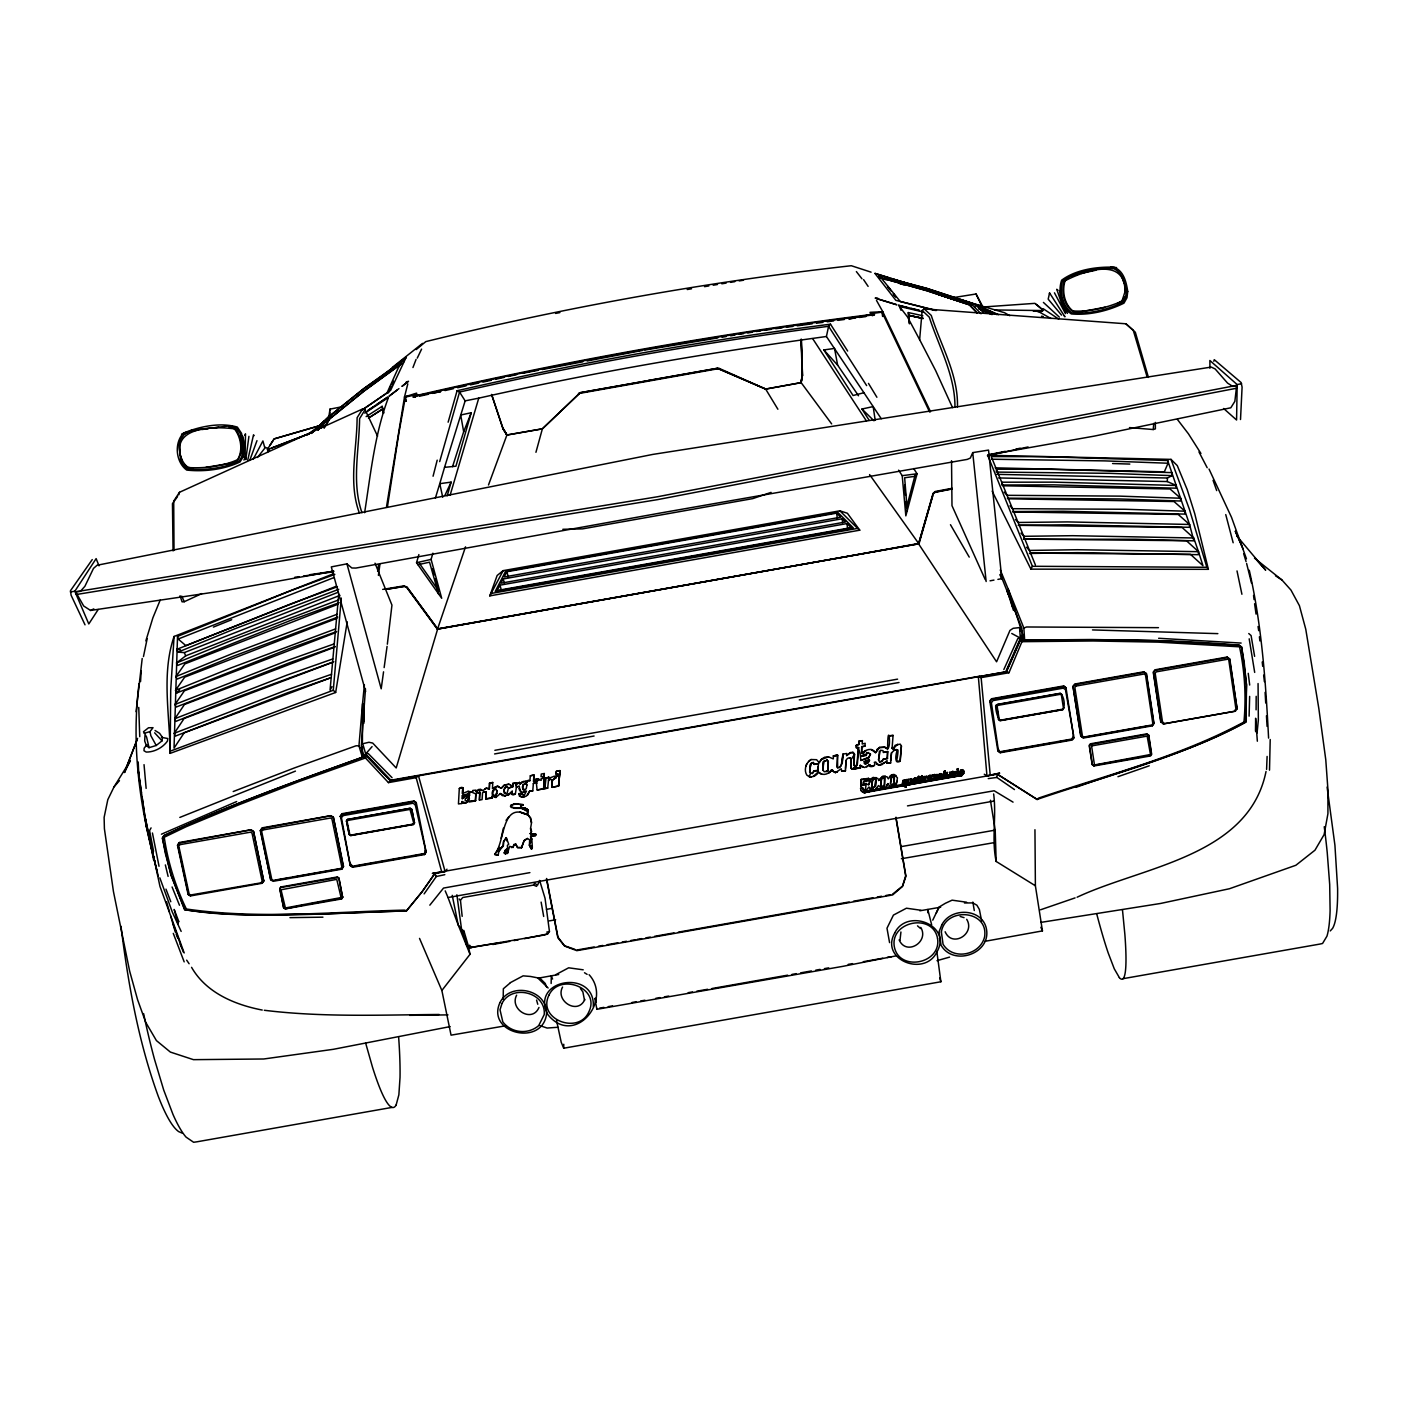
<?xml version="1.0" encoding="UTF-8"?>
<svg xmlns="http://www.w3.org/2000/svg" width="1408" height="1408" viewBox="0 0 1408 1408"><rect width="100%" height="100%" fill="white"/><g stroke="black" fill="none" stroke-linecap="round" stroke-linejoin="round"><path stroke-width="1.5" d="M173.061 550.933L172.462 503.642L177.549 496.566M469.55 793.426L469.445 795.52C466.523 794.411 458.814 801.574 464.675 796.734L462.422 798.371L462.528 795.362L469.55 793.426L468.142 793.32M520.907 791.542L519.182 788.269L519.605 790.486L522.245 792.722L526.504 791.102L524.445 794.851L522.28 794.728L521.77 793.302L518.918 793.619L519.446 796.189L522.755 797.139L526.416 796.048L529.654 791.261L532.752 790.909L533.386 783.394L536.219 781.898L537.117 789.941L547.677 788.11L548.838 777.163L545.565 778.114L545.09 787.811L543.664 788.093L544.298 773.52L541.27 774.048L541.006 776.688L542.52 776.424L542.731 778.43L541.059 778.765L541.182 780.331L536.043 779.099L533.544 781.44L537.786 778.694L536.131 782.25L533.298 783.746M362.402 746.61L362.366 757.31C295.434 781.317 228.29 805.411 163.874 835.63L162.571 838.042L165.194 852.826L171.125 875.142L184.853 909.586C230.366 917.699 277.042 914.074 323.03 913.986M362.419 742.333L362.525 703.859L364.39 684.834M506.862 840.893L506.282 837.654L508.728 844.237L507.39 845.381L507.602 848.179L504.979 850.52L504.293 853.019L505.314 853.829L507.443 853.389L509.661 846.314L513.11 847.422L513.885 844.554L515.698 844.026L517.546 847.581L521.506 847.792L523.987 840.875L527.384 838.482L529.514 839.678L530.482 842.406L529.39 845.24L531.291 848.901L532.277 848.285L531.502 846.067M440.458 391.794L416.627 395.49L416.645 393.131L404.501 396.933L386.531 506.686M331.461 662.763L184.114 718.502L174.258 733.286L175.437 736.067L287.637 692.736L330.598 677.811L184.184 732.811L174.029 748.106L177.531 636.381L290.453 590.832L334.858 574.376M1020.994 533.174L1023.88 536.307L1023.862 539.246L1135.499 539.246L1193.878 540.848L1189.549 524.462L1167.672 460.522L1045.282 456.72L991.25 456.562L1035.408 564.96M1256.094 709.843L1256.182 696.326M866.642 766.99L869.669 764.632L864.582 767.536L860.235 765.283L860.464 767.994L852.315 769.19L857.384 764.157L858.634 747.701L856.275 747.683L856.592 744.92L858.704 744.357L859.021 741.101L862.4 740.661L862.206 744.005L865.181 743.283L864.97 746.117L861.837 746.909L861.678 753.403L866.307 755.427L866.518 753.227L868.243 752.594L870.478 754.16L868.859 757.68L860.781 760.461C860.605 746.152 853.459 745.923 856.733 745.254L858.862 744.638L859.021 741.101M913.669 781.986L914.901 782.725L913.651 780.877L915.904 780.402L914.901 782.725L908.318 782.83L911.381 782.566L911.715 778.976L910.237 778.87L911.416 778.659L912.314 783.552L920.41 780.683L921.765 775.597L921.237 777.022L917.629 777.445L918.069 781.176L906.154 785.259L961.787 775.104L963.829 773.168L961.981 775.456L906.154 785.259L908.266 783.534L908.547 779.082L905.555 781.07L904.834 783.957L903.654 784.15L903.056 781.546L904.939 780.49L906.136 784.115L908.266 783.534L906.893 779.504L906.03 781.37L905.027 779.962L903.021 780.331L902.352 783.376C903.83 786.122 889.662 789.272 887.902 783.605L886.846 785.629M519.429 782.408L520.098 784.08L522.016 781.792L525.853 781.211C528.229 784.854 526.082 778.518 529.883 780.701L530.323 775.808L533.878 774.893L533.65 781.141M984.861 941.336L1042.448 930.899L1035.39 885.773L1034.95 829.717M250.008 459.677L256.978 440.651M963.829 773.168L958.197 774.171L958.285 768.627L957.194 769.067L958.285 768.627M1153.75 423.368L1153.24 429.528L1129.48 427.592M415.254 804.725L413.019 803.246L342.954 815.637L341.458 817.802L350.328 865.691L352.704 867.258L424.442 854.568L426.078 852.315L415.254 804.725L416.258 802.56L413.864 800.994L341.986 813.701L340.261 816.57L341.986 813.701M475.71 800.554L468.266 801.117L469.146 802.014L475.446 800.941L475.834 793.954L477.224 792.282L479.917 792.95L479.406 800.096L482.099 799.586L482.522 792.827L484.158 791.718L486.182 792.246L485.795 799.11L491.902 798.09L492.325 795.995L496.038 797.456L492.325 795.995M936.83 951.421L940.878 981.763L563.71 1048.221L563.781 1044.261M912.314 783.552L906.154 785.259L922.997 781.37C922.61 780.226 920.867 773.696 922.258 776.917L924.475 776.741L924.176 781.088L961.981 775.456L957.51 775.227L957.229 772.482L955.522 772.411L955.046 775.861L961.981 775.456L934.085 779.082L937.059 776.741L936.091 774.734L942.691 774.312C945.349 777.533 937.394 777.973 941.758 777.128L941.6 774.048L939.84 776.987L939.699 775.878L941.635 775.298L938.854 775.949L938.925 778.219M416.24 803.123L413.864 800.994M551.144 983.488L551.302 975.938L552.587 979.07M512.882 783.376L512.6 786.966L508.658 787.934L512.6 786.966L512.882 783.376L515.909 782.795L516.56 787.301L515.909 782.795M1269.506 770.176L1270.21 739.517M524.955 808.315L520.696 807.541L520.731 805.957L523.125 804.584L518.056 803.757L514.29 803.739L510.365 806.256L514.536 808.333L524.955 808.315L528.106 809.934L528.018 814.933L530.376 818.171L531.397 822.818M887.638 748.616C887.726 714.402 893.235 757.469 884.77 747.05L879.349 747.542L875.424 752.506C872.696 747.824 865.709 748.81 863.262 753.262L861.502 753.069L861.678 746.574L864.97 746.117M944.205 771.144L943.906 776.653L945.226 776.653L945.05 770.986L944.064 776.6L940.474 777.674L939.488 776.67M858.475 747.384L856.786 765.688L852.315 769.19L858.246 768.046L852.403 769.155L850.854 768.17L851.101 759.035C849.728 756.501 846.525 758.49 846.014 760.549L845.469 768.451M1249.107 716.144L1249.653 696.397M462.95 787.67C460.328 802.824 467.192 782.654 459.307 788.48L458.445 803.95L461.806 803.493L462.141 801.363L463.056 802.736L465.837 802.93L468.371 800.765M557.709 775.896C557.357 770.88 559.099 777.163 556.107 775.984L556.283 777.515L552.323 780.243L552.042 787.336L558.554 785.998L559.944 770.581L556.354 771.32L556.019 774.118L557.762 773.925M854.022 765.019L855.342 766.198L854.022 765.019L854.339 753.949L852.949 752.33L850.221 752.576L846.63 755.55L846.701 753.509L842.934 754.09L841.174 765.829L837.654 768.222L837.514 755.005L833.466 755.867L833.29 758.894L828.555 756.87L824.701 757.205L821.427 759.158L819.122 762.696L816.622 759.704L811.096 759.528C805.939 762.344 803.563 770.229 806.925 775.21C810.638 778.554 816.306 776.266 818.47 772.27C822.149 776.107 828.837 774.453 831.389 770.088L835.331 772.658L841.28 768.786L841.702 771.25L845.469 770.774L846.014 760.549M936.918 775.509L936.056 778.712L937.728 775.544L936.091 774.734L937.077 775.861L941.6 774.048L937.376 775.157L936.056 778.712L906.154 785.259M1234.886 710.336L1235.925 708.928L1228.814 660.229L1227.195 657.026L1154.93 669.821L1153.222 672.126L1160.72 721.794L1163.325 723.906L1235.362 711.163L1237.104 708.875L1229.818 659.138L1227.195 657.026M511.984 794.534C513.075 786.262 509.749 798.336 515.381 793.83L516.384 787.301L519.253 785.946L519.798 790.117M922.187 780.648L921.976 776.829L924.475 776.741L921.976 776.829M918.896 780.982L922.997 781.37L921.87 780.314M512.811 786.614L508.974 784.203L504.258 785.294L501.23 788.322L497.429 786.474L492.501 788.392L492.747 782.478L489.579 783.006L489.315 789.043L486.288 788.286L482.786 790.645L478.597 789.43L476.062 791.56L475.957 790.134L472.93 790.486L472.085 792.299L475.834 793.954L477.136 792.616L479.917 792.95M461.806 803.493L461.859 801.733L465.995 802.912L468.266 801.117M533.544 781.44L533.878 774.893M543.664 788.093L544.298 773.52M854.339 753.949L853.934 765.054L854.498 754.301L852.949 752.33M887.462 758.454L887.603 751.502L883.467 752.418L882.974 750.605L880.334 750.27L878.469 759.686L879.56 761.869L881.778 761.64L883.238 759.141L887.462 758.454L883.238 759.141M906.03 784.89L906.259 786.914L905.08 787.107L904.851 785.101L864.019 792.37L861.538 791.419M479.406 800.096L479.811 789.606L481.747 789.782L480.058 789.237M897.318 781.141L894.238 786.28L896.438 783.992L897.442 777.814L894.08 774.435L891.563 774.787L888.307 778.888L887.11 776.846L882.587 776.283L878.68 780.49L877.906 778.466L873.206 777.392L870.602 779.099L868.736 784.714L863.245 783.376L863.702 781.458L866.87 780.736M946.37 772.71L946.088 776.582L947.514 776.002L947.144 772.376L946.088 776.582L961.981 775.456L949.573 775.79L950.523 774.189L949.344 772.394L957.264 771.584L957.352 769.032M1049.541 293.938L1049.576 292.952L1064.923 316.8L1064.307 315.762M462.299 798.917L462.528 795.362M860.992 790.61L860.57 788.269L862.664 787.934L862.981 789.694L865.163 790.064L866.043 785.576L865.075 784.397L860.886 785.998L861.274 779.363L868.578 778.342L868.666 780.718L863.614 781.458L863.403 783.71L866.448 783.446M919.072 780.947L919.213 777.621L921.114 776.846L920.568 781.035L922.997 781.37M1266.584 769.402L1267.112 756.43M868.666 780.718L868.578 778.342M1012.968 511.949L1178.197 514.448L1189.549 524.462L1189.39 527.314L1067.616 524.797L1018.178 525.307L1182.122 527.507L1193.72 537.979L1198.49 551.672L1198.366 554.682L1077.331 552.658L1029.424 553.485M497.024 790.874L496.214 794.781L494.859 795.59L493.258 795.45L492.202 792.458L492.941 790.24L495.598 788.638L497.024 790.874L495.528 788.973L494.208 789.378L492.184 794.218L494.63 795.96L497.094 793.074L496.214 794.781M850.854 768.17L851.242 759.334L849.693 757.838L851.242 759.334L854.498 754.301M1176.208 485.461L1053.958 482.152L1001.827 482.205L1001.81 485.003L1053.888 484.88L1175.962 488.189L1176.208 485.461L1167.285 481.554L1167.443 478.016L1171.966 475.64L1172.178 472.613L1049.558 469.286L996.547 469.216L996.336 472.085L1109.786 473.334L1171.966 475.64M489.579 783.006L489.315 789.043L486.358 787.952L484.686 789.026M930.688 775.949L930.512 779.293L930.688 775.949L928.91 776.53L928.84 778.166L931.568 779.592L931.691 775.808L929.685 775.174L928.083 776.758L929.456 780.208L928.717 776.864L929.914 775.72L934.349 774.682L935.299 778.29M1007.846 498.784L1174.008 501.53L1185.008 511.192L1184.867 514.096L1063.216 511.262L1012.581 511.562M934.842 774.47L934.683 777.533L934.666 774.506L931.691 775.808L931.568 779.592M506.07 838.042L503.518 841.914L503.149 846.208L500.526 848.514L503.378 845.803L503.571 841.544L506.282 837.654M812.187 773.696L813.754 771.32L817.837 770.598L818.453 763.77L814.176 764.192L818.453 763.77M827.886 770.88L828.256 761.376L827.077 760.056L823.469 761.57L822.994 770.194L824.296 771.76L827.886 770.88L828.362 761.693L827.077 760.056M952.741 774.523L952.618 771.39L955.416 771.989M85.026 624.835L71.122 595.285L70.47 590.726L92.242 559.592M98.19 609.523L88.792 623.955L74.818 591.254L96.131 558.624L99.018 565.84M475.446 800.941L475.834 793.954M333.661 573.69L174.082 636.451L170.72 690.026L170.157 753.368L335.667 692.472L347.213 621.808M140.554 681.613L141.205 670.613M485.795 799.11L486.27 791.912L484.158 791.718M545.09 787.811L545.741 777.762M907.808 779.856L908.266 783.534L906.013 783.763L905.907 781.106L907.808 779.856L906.03 781.37M958.197 774.171L959.482 773.784L960.45 770.123L962.755 769.666L964.128 771.76L960.115 772.288L961.312 774.47L960.309 773.502M144.971 735.75L144.672 740.942L146.379 745.624L149.037 747.683L156.218 745.483L162.026 740.854L162.448 737.317L159.579 733.322L155.056 730.506M531.784 839.15L530.763 835.982L535.515 835.542L530.57 836.405L531.186 841.368M887.198 758.173L887.603 751.502M945.384 771.302L944.381 771.478L944.064 776.6L942.603 776.934M526.891 785.066L526.222 788.779L523.494 790.152L522.368 787.054L523.16 784.854L525.923 783.869L526.891 785.066L526.134 783.517L523.195 784.538L522.65 788.885L525.237 789.923M529.654 791.261L532.752 790.909M532.083 848.707L532.347 846.912M896.526 749.76L893.798 750.2L892.091 748.211L893.077 735.398L888.923 735.786M531.291 848.901L529.549 845.222L530.411 847.018M891.774 785.066L890.472 783.534L892.074 775.79L894.432 776.477L894.203 783.288L891.598 785.083L894.485 783.605L893.587 775.597M365.482 688.829L361.222 747.701L363.968 755.867L366.784 755.216L390.878 780.208L979.493 676.227M814.282 764.509L813.419 762.502L810.656 763.611L809.653 772.2L810.744 763.91L813.419 762.502L811.677 762.872M875.318 786.086L875.776 779.662L873.03 778.765L871.57 786.315L872.854 788.11L875.494 786.438L875.776 779.662L875.318 786.086L872.678 787.776M836.774 767.096L837.637 755.304L833.378 755.938L837.637 755.304M901.402 745.994L900.082 760.866L896.562 761.482C901.912 732.758 889.803 767.149 900.222 761.2L901.402 745.994L900.222 744.128L895.189 745.272L893.306 748.299L895.382 749.918M446.987 869.194L445.122 871.57L432.344 873.435L997.304 774.171L1037.098 799.445C1107.075 775.509 1180.274 757.469 1245.605 722.058L1246.432 684.904L1244.162 661.866L1241.434 647.064L1239.357 645.251L1158.098 640.658L1091.781 639.531L1020.131 640.112L1006.227 671.774L390.72 780.754L366.661 755.885L362.366 757.31L358.952 745.853L362.525 703.859L363.898 721.195M331.989 686.646L330.07 690.061L338.765 594.035M535.339 835.578L536.307 834.557L530.288 833.8L531.608 831.424L530.675 828.414M558.642 786.034L559.944 770.581L558.554 785.998L552.042 787.336M823.662 761.904L822.994 770.194L823.469 761.57L827.182 760.373M961.312 774.47L959.323 773.802L959.992 771.76L962.861 770.44L962.896 771.742L960.784 772.306L960.661 770.405L963.794 770.774M1002.866 485.76L1170.03 488.981L1180.661 498.238L1180.432 501.019L1119.624 498.96L1007.301 498.168M943.906 776.653L953.163 776.037L951.755 772.499M878.645 760.021L879.349 751.467M884.699 762.678L879.208 764.966L876.779 763.893L879.384 765.301L881.778 764.72L887.093 760.619L887.005 763.206L890.648 762.925L891.51 752.805L895.101 749.637M860.886 785.998L861.274 779.363M952.512 407.581L935.669 370.638L919.635 339.645L922.17 310.464L924.211 308.898L1125.925 323.787L1133.264 330.282L1147.238 377.309M998.166 748.845L997.973 751.186L1000.296 752.734L1072.315 740.01L1074.005 737.722L1065.469 689.674L1063.304 688.142L992.957 700.603L991.39 702.768L998.166 748.845L1000.296 752.734L997.814 750.587L989.771 701.043L991.478 698.755L1063.621 685.96L1066.208 688.072L1063.621 685.96M1037.098 799.445L1038.682 798.054C1107.656 774.77 1179.534 756.712 1243.95 722.022C1246.274 696.925 1244.813 671.458 1239.533 646.818L1158.062 642.136L1092.995 640.974L1021.944 641.678L1020.36 640.13L1006.491 671.757L978.349 676.738L986.955 775.861L999.557 773.168L986.955 775.861M881.426 778.536L880.792 785.382L881.725 786.808L884.048 786.65L885.139 778.342L884.189 777.11L881.426 778.536L880.722 785.4L881.602 778.888L884.47 777.445M521.77 793.302L518.725 793.989M335.667 692.472L333.274 690.272L341.299 598.048M519.64 811.941L527.085 814.563C501.054 801.662 505.331 841.949 494.648 854.445L498.256 855.096L494.648 854.445L499.435 847.422L496.742 851.946M243.936 460.082L245.062 457.811L243.478 456.245L243.795 441.074L242.739 436.286L241.912 437.237M842.125 762.837L843.005 754.072L842.266 763.189L839.626 767.677M151.378 848.602C138.037 794.834 131.965 738.795 139.058 683.637M248.934 436.339L245.766 459.606L245.995 457.882M810.656 763.611L809.741 772.165L810.621 773.309L813.331 772.57L813.648 770.968L817.661 770.299M136.083 711.674L142.208 658.469M521.506 847.792L524.181 840.47L527.384 838.482M491.902 798.09L492.078 796.365M245.062 457.811L245.502 433.822L244.851 435.301M1060.242 290.629L1060.717 295.539M498.256 855.096L498.678 851.523L503.378 845.803M507.69 851.294L507.443 853.389L504.979 850.52M890.595 760.654L891.51 752.805M387.341 644.195L391.952 605.123L375.021 563.2M890.472 783.534L891.194 777.427L893.71 775.966M1213.819 361.258L1214.242 359.656L1241.134 382.571L1242.085 387.112L1240.518 419.514M350.803 835.595L349.219 834.346L346.491 820.917L347.565 819.403L410.256 808.298L411.805 809.371L414.498 822.8L413.406 824.525L350.803 835.595L349.166 834.574L346.491 820.917M416.258 802.542L426.078 851.699L424.442 854.568L425.04 850.203M513.11 847.422L513.885 844.554M521.558 847.422L517.546 847.581L515.698 844.026M527.331 780.754L527.102 782.478L525.853 781.211M378.4 575.397L379.878 564.643M364.619 512.688C370.674 474.056 374.616 434.174 388.45 397.478L364.742 413.142M383.557 671.827L381.198 688.811L346.931 563.851L331.302 566.896L365.605 691.522M384.138 667.586L387.077 646.378M1014.464 789.571L996.846 777.427L997.304 774.171L1037.291 799.533M377.626 571.384L378.523 564.89M413.389 394.662L415.782 394.821L415.448 397.126L412.914 397.021C565.242 361.61 719.4 334.154 874.579 314.741L872.291 315.709L871.394 313.614L873.558 312.664M503.395 828.186L501.125 838.218M328.363 419.936L330 409.13L342.866 406.595M387.464 506.669L398.939 432.678L405.381 397.091L407.176 396.07M505.314 853.829L504.363 852.632M329.402 416.909L330.07 412.738M179.995 440.722C178.429 450.12 179.978 460.856 187.722 467.227L193.195 468.318M1035.39 885.773L996.16 861.45C991.408 839.168 996.635 816.658 993.643 793.954M556.019 774.118L556.354 771.32L559.874 770.88M310.094 574.658L333.837 571.155L228.202 590.058L90.57 610.456L83.67 605.986L75.61 591.8L657.184 496.813L1236.699 385.37L1234.851 401.368L1230.803 407.792L1094.157 436.146L988.346 454.907M342.637 897.459L338.888 878.011L337.304 876.973L280.914 886.952L279.699 889.082L283.642 907.861L285.226 908.882L341.563 898.955L342.637 897.459L338.888 878.011M648.806 380.389L717.429 368.245L765.67 389.101L801.134 382.624L802.437 375.126L801.31 339.24L802.49 375.126L801.117 382.606L831.653 423.914M870.478 754.16L868.595 757.346L860.869 760.443M868.736 784.714L870.778 779.451L876.022 777.533M350.328 865.691L340.384 815.989M800.853 382.712L802.278 375.197L801.046 339.363M247.597 460.733L253.528 434.79L254.074 435.67M802.507 375.126L801.046 382.659L765.688 389.048L717.323 368.333L580.237 392.691L542.379 428.824L535.938 452.302M338.73 878.645L337.304 876.973M866.149 755.075L860.851 756.29L866.307 755.427L866.518 753.227M143.458 656.603L147.154 638.792M557.779 775.562L556.178 775.65L556.283 777.515L552.323 780.243L552.112 786.984L552.235 780.226L550.651 779.17L548.469 780.701L549.243 779.962M554.189 776.336L555.21 777.568L554.189 776.336L549.032 778.184L548.838 777.163M881.25 418.704L826.426 336.494L828.59 326.304L830.491 324.192L847.651 351.032M341.563 898.955L342.76 896.79M343.376 866.941L333.379 817.221L330.986 815.672L262.117 827.851L260.322 830.72L270.688 879.789L273.082 881.32L341.774 869.194L343.517 866.325L333.379 817.221M504.293 853.019L507.602 848.179M260.322 830.72L261.941 828.45L330.986 815.672M1049.576 292.952L1048.186 299.147L1061.544 315.146M1069.763 276.742L1064.149 281.283C1060.928 291.509 1063.867 304.832 1072.65 311.326L1077.93 312.365L1105.069 307.226M263.736 881.003L253.546 831.354L251.134 829.787L179.291 842.512L177.514 845.381L188.091 894.379L190.502 895.928L262.134 883.274L263.736 881.003L253.528 831.354M341.774 869.194L343.517 866.325M352.704 867.258L350.451 865.075M414.445 823.011L411.805 809.371M593.278 1006.509C595.478 968.458 529.566 979.018 547.8 1014.534C574.006 1047.306 613.008 1000.842 589.107 974.723M1065.205 280.421C1061.773 290.629 1064.184 304.146 1072.861 310.939C1089.088 312.083 1107.005 307.771 1121.824 301.224L1124.341 296.877M959.482 773.784L959.992 771.76M407.792 383.926L404.501 396.933L405.909 401.016M898.621 470.166L902.211 475.675L905.837 515.874L917.048 473.774L913.704 468.565M980.742 307.806L981.112 306.363L975.234 304.656M433.066 476.238L437.202 460.152M1266.021 771.514C1248.702 856.68 1142.416 866.466 1077.102 897.213M915.112 475.024L906.488 507.778L905.995 501.565M178.816 494.806L179.485 492.29L362.613 408.971L365.077 409.728L377.59 436.181M279.699 889.082L280.914 886.952M285.226 908.882L304.885 904.798M396.158 1104.91L398.869 1094.808L400.013 1077.648A182.494 21.525 80.5 0 0 398.675 1037.538M283.642 907.861L279.875 888.448M531.802 838.763L532.33 847.299M900.926 931.99L899.994 940.386M270.688 879.789L260.55 830.122M537.117 783.182L536.219 781.898M448.131 422.189L457.09 390.738C580.325 362.402 705.038 340.173 830.491 324.192M432.907 553.186L431.094 559.398L441.707 598.294L416.539 562.725L418.862 554.576M466.488 800.923L468.442 800.202L469.022 796.963L465.221 798.688L465.238 800.536L466.664 800.941L469.374 798.741L469.022 796.963M1000.384 574.306L1021.874 628.285L1022.683 639.338L1020.307 638.088L1019.586 627.598L1013.179 628.302L1009.958 630.414L996.582 661.813L918.597 543.875L933.222 493.821L935.264 492.29L952.318 488.963M439.683 461.595L459.554 392.058C581.398 364.179 704.634 342.232 828.59 326.304L866.642 385.598M447.198 495.845L451.123 482.117L439.771 483.683L435.389 498.027M404.114 586.414L387.006 589.213L404.114 586.414L406.613 587.365L437.307 629.147L919.019 543.77L932.659 496.126M190.502 895.928L188.091 894.379M382.694 589.406L403.938 585.869L406.63 586.872L437.606 628.848L844.958 556.811L918.65 543.47L933.064 493.346L935.229 491.48L952.213 488.277M253.194 459.325L262.909 440.95L264.88 448.078L257.506 457.477M826.426 336.494C709.826 352.528 593.578 372.24 478.755 398.147L450.173 495.018M179.291 842.512L177.514 845.381M262.134 883.274L263.877 880.387L262.328 882.622L190.626 894.995L189.165 894.045L178.798 846.067L179.714 844.712L250.536 832.163L252.014 833.114L262.152 881.144L261.202 882.517M516.63 995.174C509.15 1009.272 532.189 1023.51 538.982 1007.459M145.851 640.869L152.874 617.848L160.142 600.195M452.549 466.664L463.672 431.746L460.698 415.008L471.222 412.738L455.928 466.206L444.541 467.35L439.771 483.683L442.728 497.235M444.541 467.35L465.15 400.858L459.554 392.058L457.09 390.738M437.606 628.848L465.538 546.832M562.566 987.061C554.91 1001.053 578.072 1015.45 584.848 999.363M529.672 790.926L527.771 795.01M962.826 774.171L963.459 772.851M346.421 821.146L347.565 819.403M179.714 844.712L179.098 843.11L251.134 829.787M1063.304 688.142L1063.885 686.506L991.619 699.283L989.93 701.589L991.39 702.768M489.808 595.883L497.147 575.485L503.149 570.645L839.89 510.822L847.405 513.269L859.76 530.182L489.808 595.883L503.149 570.645M805.816 766.41L806.802 763.664M488.506 484.968L506.915 435.002L503.061 428.437M529.39 845.24L529.69 839.678L530.482 842.406M1073.318 735.557L1072.034 739.006L1000.402 751.661M932.747 920.163L939.083 907.051L945.331 903.302L952.09 900.17L966.574 902.211M450.155 1026.59L333.344 1049.312L263.736 1058.992L193.459 1059.661L170.368 1052.075L156.411 1040.582L145.746 1022.366L137.562 999.645L129.624 971.027L113.45 891.563L104.403 828.731L104.122 817.397L107.8 799.691L114.066 786.826L130.398 760.566L124.45 772.464L137.579 738.338M412.949 367.541L416.064 359.427M974.776 306.891L975.568 304.867L997.304 314.53M124.45 772.464L136.928 740.291M887.902 783.605L885.034 787.899L864.178 792.722L860.834 790.275M463.672 431.746L471.222 412.738M1067.475 313.421L1062.459 306.099L1056.792 289.274L1058.077 290.418M390.738 386.637L388.274 392.674L390.843 386.619M388.15 392.797L390.632 386.707M969.566 304.744L970.358 302.808L927.379 288.605L879.155 275.475L879.173 277.358L926.763 290.682L969.566 304.744L977.363 312.981M962.861 770.44L961.03 770.722L960.784 772.306M978.349 676.738L981.13 677.618L1008.955 672.742L1021.944 641.678M947.144 772.376L947.338 775.65L949.714 774.629L950.03 772.288L950.523 773.186L952.811 771.725L950.523 773.186M809.23 776.6L811.413 776.811L809.16 776.635L810.621 773.309M925.197 777.955L926.622 776.266L925.32 780.771L924.176 781.088L924.317 776.776L924.018 780.754L922.68 781.035M174.082 636.451C161.286 673.798 169.787 714.718 170.157 753.368M954.43 775.245L954.061 771.707L952.565 774.189L954.43 775.245L954.061 771.707M1167.672 460.522L1168.024 463.232L1164.346 471.838L995.122 467.843M1005.875 671.475L1019.779 639.69L1022.683 639.338L1021.363 635.219M997.885 579.392L1001.792 578.688L988.539 450.085L972.734 452.619L970.306 458.075L967.261 459.395L661.232 512.864L355.907 568.058L351.842 567.987L346.931 563.851M1003.834 669.522L1017.79 638.634L1020.307 638.088L1011.754 633.477M939.083 778.554L939.189 776.266L941.582 774.998L940.104 775.139M955.046 775.861L955.522 772.411M444.91 495.387L451.123 482.117M1065.346 311.714L1067.282 309.285M472.93 790.486L472.085 792.299L467.931 791.384L462.51 793.461M926.218 776.934L931.022 776.283M936.32 912.859L938.837 907.579M417.261 358.107L421.59 349.131M162.571 838.059L186.226 826.69L238.533 804.954L298.848 781.634L365.446 757.979L366.432 755.99L390.456 780.842L418.493 775.861L445.122 871.57L434.826 873.594L422.101 891.757L406.314 910.994C332.552 912.384 257.981 920.128 184.571 909.779L170.984 875.16L162.272 838.165L164.138 835.56C228.43 805.094 295.662 781.334 362.507 757.187L366.432 755.99M1030.902 569.149L1032.381 566.28L987.694 455.277L1171.016 459.378L1177.264 465.59L1187.19 489.597L1194.741 513.674L1208.381 569.325L1030.902 569.149L992.147 491.128M506.862 571.736L504.152 576.981L840.682 517.194L836.651 513.146L506.862 571.736L508.429 577.438M498.608 851.91L500.35 848.549M347.494 819.614L410.256 808.298M267.221 449.645L273.205 440.246M503.184 578.97L500.896 583.211L845.522 521.998L842.178 518.76L503.184 578.97L504.258 582.754M499.998 585.165L497.112 590.515L851.189 527.648L846.93 523.565L499.998 585.165L501.53 590.92M151.078 827.886L149.582 830.597L153.56 851.242M927.802 778.149L927.203 776.723L928.91 776.53M894.238 786.28L905.15 785.435L864.178 792.722L875.582 789.554L878.504 785.541L881.883 788.198L864.178 792.722L868.965 787.037L872.573 790.046L866.554 791.067L872.397 789.694L870.338 788.603L872.397 789.694M921.29 777.357L918.157 776.477L919.459 776.53M530.288 833.8L531.414 831.829L530.482 828.819L531.59 822.43L530.57 817.766L528.018 814.933M401.914 363.405L364.214 390.966L329.718 418.739L324.227 427.821M511.966 786.755L510.717 785.101M866.554 760.531L864.107 761.781L865.445 764.069L868.243 762.696L869.581 760.408L868.63 759.123M947.338 775.65L949.714 774.629M500.333 793.549L502.234 795.59L505.349 795.942L500.333 793.549L495.862 797.438M403.638 362.155L402.987 360.378L363 389.206L328.31 417.208L321.552 427.891M462.176 916.362L460.451 900.205L462.739 897.512L533.544 885.069L534.618 883.274L537.574 885.192L539.634 880.44L545.037 898.251L549.454 931.515L547.642 933.944L544.438 935L469.779 947.637L466.963 945.947L461.437 928.453L456.878 894.766M869.405 760.056L865.533 764.034L864.213 763.4L868.243 762.696M365.077 409.728L359.586 418.669C359.234 449.874 351.472 482.504 361.979 512.758M324.051 427.891L329.718 418.862L363.968 391.002L401.72 363.546M402.987 360.378L398.182 368.086L386.989 393.026L361.715 410.168M362.613 408.971L357.104 417.736C356.998 449.363 348.04 482.698 359.445 513.251M503.994 789.36L505.965 786.931L508.482 787.934L506.986 793.672L504.187 793.021L503.8 791.085L505.12 787.336L507.566 786.79M318.138 430.179L324.227 420.922L312.101 432.907M883.854 786.298L881.654 786.843L884.664 785.013L884.189 777.11M895.752 955.926L842.864 966.346L596.886 1009.307L597.397 1008.515M270.09 445.104L274.138 438.891L320.672 425.392M904.957 784.309L905.538 781.563L904.358 780.701L903.267 783.464L904.834 783.957M179.485 492.29L173.712 501.107L174.011 550.422M333.837 661.69L229.627 699.934L175.736 721.424L174.891 718.678L184.448 704.51L334.752 647.134M915.781 778.624L913.387 779.31L914.584 778.202L915.922 779.504L913.229 780.947L913.352 782.76L913.088 780.595L915.922 779.504M335.245 646.536L288.904 662.992L176.123 707.062L174.997 704.458L184.43 690.782L335.72 632.632M952.618 771.39L951.667 773.995M336.618 631.576L289.203 648.648L176.651 693L175.507 690.325L184.712 677.125L336.864 618.358M434.843 873.488L421.96 891.933L406.49 910.853L323.03 913.986M860.728 785.646L865.075 784.397L863.667 784.309M424.125 893.886L436.322 876.515L444.822 874.667M996.266 705.918L997.339 704.387L1060.277 693.264C1064.149 696.256 1065.469 705.602 1062.917 709.614L1000.05 720.738C993.555 712.026 995.386 691.258 998.554 719.664M337.779 617.074L233.147 656.322L177.144 679.096L175.947 676.562L184.906 663.872L337.832 604.314M938.995 775.016L939.682 774.03M413.406 824.525L414.498 822.8M1092.414 764.931L1089.493 745.906L1090.584 744.392L1147.274 734.36L1148.805 735.416L1151.691 754.424L1150.547 755.938L1093.963 765.97L1092.133 764.333L1089.176 745.36L1090.302 743.829L1146.957 733.832L1148.805 735.416M501.23 788.322L504.31 784.96L508.974 784.203M1072.984 686.33L1074.691 684.042L1143.877 671.792L1146.517 673.869L1154.032 723.571L1152.307 725.842L1083.298 738.056L1080.71 735.962L1072.984 686.33L1080.992 736.49M1161.002 722.322L1153.539 672.637L1155.282 670.314L1227.53 657.554L1229.818 659.138M996.371 706.13L997.533 704.581L1060.4 693.458L1061.949 694.514M1073.23 686.822L1074.955 684.552L1144.211 672.285L1146.517 673.869M1072.016 739.446L1074.005 737.722M1146.182 673.376L1153.698 723.026L1152.307 725.842M1063.99 707.872L1062.618 709.192L1000.331 720.21L999.222 719.47L997.163 706.446L997.938 705.355L1060.294 694.32L1061.403 695.077L1063.445 708.101M819.122 762.696L821.533 759.51L828.555 756.87M1146.042 756.131L1150.23 755.392L1151.357 753.878L1148.47 734.87M468.371 946.106L470.026 954.307L441.866 990.475L451.053 1035.162L506.405 1025.658M873.206 779.099L874.72 778.518L872.08 780.578L871.746 786.667L872.854 788.11M506.053 820.371L508.922 816.693M878.68 780.49L882.781 776.618L885.421 776.107M512.072 791.454L508.165 795.221L512.301 791.085M146.907 744.726L144.144 748.194L144.003 750.746L146.238 752.066C154.422 752.154 162.694 747.683 167.464 741.083L167.816 738.531L161.392 737.334M429.827 905.168L443.52 888.078L529.901 872.626M952.829 772.922L954.254 772.042M913.704 779.627C915.464 774.453 916.749 781.81 918.069 781.176M363.968 755.867L372.082 746.627M114.066 786.826L119.469 780.648M913.123 779.31L916.344 777.902M520.098 784.08L523.741 781.493L527.278 782.496M1330.243 930.934L1332.549 928.418A173.131 26.224 79.1 0 0 1337.6 888.29L1334.925 845.258L1327.093 787.054M267.714 450.278L268.963 448.958L267.89 450.226M267.397 452.373L269.773 449.24L265.109 447.304M176.651 693L179.678 689.867M831.389 770.088L828.256 773.221L832.586 770.211M318.067 429.827L321.024 426.923M311.274 433.453L326.744 418.299L363.915 388.555L398.482 364.32L388.186 372.451M536.131 782.25L539.229 779.222M542.379 428.824L506.915 434.984L503.008 428.454L491.586 394.416L502.867 428.507L506.845 435.054L542.379 428.842L580.237 392.691L648.824 380.512M949.555 774.664L948.886 775.826M519.605 782.373L516.138 784.555L515.698 783.165L512.67 783.728M891 786.614L905.15 785.435L875.582 789.554L877.501 787.301M365.446 757.979L388.45 782.619L390.456 780.842M808.614 761.605L811.096 759.528M516.349 784.186L518.25 782.619M892.39 894.344L902.528 886.09L905.661 875.776L896.104 818.946M1064.149 281.283C1082.4 271.427 1125.203 255.658 1125.01 291.544M372.662 383.662L375.989 380.987M396.123 365.728L406.155 357.667M416.187 349.589L425.797 341.616C565.787 307.085 708.013 281.741 851.312 265.725L871.094 272.166M387.728 372.451L392.779 368.421M334.611 414.603L339.61 410.626M392.374 367.382L422.506 343.376M377.661 379.65L406.349 356.928L390.579 390.403L362.454 409.886M321.27 425.075L326.445 421.01M402.107 386.25L408.531 381.304L406.12 382.149M876.902 749.496L879.507 747.472M510.312 793.408L505.173 795.925M913.968 782.32L913.792 781.229L915.904 780.402L914.76 782.373M339.205 602.694L290.506 620.453L177.725 665.403L176.528 662.939L185.698 655.829L339.997 595.373M307.419 434.896L330.88 416.803M389.136 396.194L397.25 389.981M389.33 395.912L398.957 388.608M402.16 386.179L406.965 382.536M388.45 782.619L416.152 777.656L418.493 775.861M492.501 788.392L497.675 785.91L499.418 787.09M826.179 771.725L827.781 770.546M144.32 733.286L150.022 731.579L153.014 727.69L148.509 727.778L143.51 731.72L146.59 737.035L149.037 747.683M476.062 791.56L479.811 789.606M926.376 776.899L925.32 777.656L925.285 776.371L922.258 776.917L921.747 775.878M846.63 755.55L850.362 752.858L853.09 752.629M367.946 410.608L373.243 407.018M376.781 404.606L387.376 397.39M367.998 410.379L387.552 397.126M868.806 759.458L864.195 761.763M889.469 776.565L891.669 775.122L896.016 775.456M366.133 416.61L382.166 406.314L383.662 413.16M813.454 776.23L818.294 771.936L821.902 774.277M382.765 409.024L368.456 418.088L382.571 409.077L383.469 413.213M1117.336 303.723L1122.088 300.802L1125.203 291.069L1124.728 287.338M510.242 982.714L523.107 975.85L530.517 976.466L537.662 977.856L548.117 987.994M555.79 974.67L568.656 967.806L583.211 969.813M931.885 776.318L933.68 775.632L934.085 779.082M897.67 744.181L893.429 748.598L892.091 748.211M865.814 789.254L863.72 790.099L862.664 787.934M509.907 983.171L503.342 988.768L503.184 999.152M185.187 433.822L189.922 431.27M580.202 392.726L578.442 393.589L719.435 368.491L765.653 389.083L777.885 409.235M90.57 610.456L93.79 608.89M520.907 805.974L523.301 805.077M882.816 760.725L879.56 761.869M161.427 834.205L236.667 801.557M180.048 595.742L182.072 601.832L184.237 601.726L201.837 593.578M940.474 777.674L941.758 777.128M877.853 764.65L875.688 761.992L874.28 762.309C877.29 765.846 868.912 768.733 869.669 764.632M407.158 587.259L437.659 629.006L396.194 767.976L372.715 743.072L368.966 742.28L362.718 743.741L365.693 753.896L368.227 753.544L392.058 777.691M181.526 434.192L187.123 431.834M179.819 817.432L295.451 771.109M177.531 636.381L178.147 639.038L333.626 577.702M337.445 586.731L289.995 604.226L176.669 649.405L177.936 652.15L235.154 628.672L338.73 589.301M176.528 662.939L232.936 639.866L338.219 600.072M175.947 676.562L232.32 653.611L337.005 614.31M213.4 627.106L231.686 619.714M175.507 690.325L230.912 667.955L335.597 628.901M174.997 704.458L287.848 660.317L334.224 643.878M174.891 718.678L287.003 675.101L332.781 658.944M184.853 909.586L186.349 908.987C258.491 919.477 331.936 911.856 404.483 910.114L406.49 910.853M1075.958 787.336C1133 766.902 1192.576 751.538 1245.922 722.146L1246.573 684.886L1241.768 647.082L1239.093 645.251C1167.83 638.986 1096.11 639.514 1024.637 639.989L1023.862 628.038L1026.538 626.982L1158.467 627.669M174.258 733.286L286.475 690.043L331.584 674.256M336.442 586.203L185.874 645.603L178.147 639.038M177.936 652.15L184.307 652.59L338.448 592.152M233.2 791.542L294.36 767.958L356.066 745.782L358.952 745.853M271.163 448.272L309.443 433.594M170.843 750.939L333.274 690.272M835.331 772.658L837.496 771.83L835.208 772.306M271.005 448.184L309.742 433.47M771.074 492.395L752.805 498.608L582.525 528.88L562.83 529.302M1117.952 776.688L1149.245 765.794M855.114 765.882L856.627 765.354M1040.512 909.797L1075.061 897.899M489.509 783.57L492.747 782.478M960.115 772.288L962.896 771.742L962.491 770.123M511.474 847.598L513.163 847.035M361.222 747.701L363.387 746.997M1153.24 429.528L1155.387 428.859L1155.334 422.4M1071.646 276.179L1079.126 273.891M1236.699 385.37L1232.898 386.496L1227.582 383.117L1215.104 368.914L1211.232 367.083L652.802 454.414L97.064 565.259L93.491 568.41L84.902 586.291L80.309 591.43L75.61 591.8M505.384 853.442L507.672 852.773M513.832 844.923L515.645 844.395M274.138 438.891L320.461 425.445M937.006 960.678L949.608 957.106M864.178 392.656L853.072 395.525L823.856 349.941L834.539 348.427L837.637 365.147L858.528 395.789M960.414 772.006L962.702 771.408M510.981 804.901L518.232 803.739L514.29 803.739M906.893 779.504L905.555 781.07L905.027 779.962M910.237 778.87L910.166 782.514M936.021 775.386L937.728 775.544L936.901 774.418M543.752 787.794L545.178 787.459M859.179 741.418L862.4 740.661M473.739 946.757L469.779 947.637L500.966 942.586M925.32 780.771L929.456 780.208M416.539 562.725L431.094 559.398M845.328 770.422L841.614 771.285L845.469 770.774M533.403 834.944L536.096 834.328L530.306 833.448M531.326 848.514L532.277 848.285M960.309 772.622L963.952 771.795M536.043 779.099L537.786 778.694M416.627 395.49C566.438 360.73 718.045 333.731 870.637 314.582L870.038 312.33L882.781 311.696L930.53 411.717M419.654 396.194L428.102 394.31M432.326 393.378L440.757 391.494M444.981 390.562L453.411 388.678M457.635 387.746L466.066 385.862M470.29 384.912L478.72 383.046M482.944 382.096L491.392 380.23M495.598 379.28L504.046 377.414M508.253 376.464L516.701 374.598M1081.221 273.434L1095.882 270.213M415.782 394.821L405.381 397.091L406.331 401.315M868.912 419.883L861.96 409.024L873.171 406.578L875.195 420.306M546.744 932.114L549.454 931.515M417.894 564.714L429.546 562.197L438.68 594.334M987.395 455.646L1028.104 446.952M1101.725 268.963L1105.614 268.136M992.64 674.626L996.53 673.816M462.422 795.714L466.4 794.869M988.31 454.837L1005.294 451.317M1015.907 449.117L1020.149 448.237M1209.947 368.245L1209.877 360.501L1237.174 384.578L1241.574 383.68M524.55 938.643L547.642 933.944M849.517 318.859L870.637 314.582M546.498 909.427L552.341 908.23L546.621 878.504M465.15 400.858L478.755 398.147M935.229 492.061L952.283 488.734M1237.086 388.15L657.694 499.611L76.226 594.528M555.562 313.421L559.874 312.594M523.019 373.19L537.979 370.339M542.256 369.53L582.824 361.803M587.101 360.994L642.629 350.416M545.565 778.114L548.75 777.515M961.101 774.136L962.614 773.837M894.133 785.928L903.162 784.256M492.765 944.504L509.731 941.389M513.955 940.597L518.197 939.822M558.677 974.494L537.962 978.226M919.019 543.77L437.307 629.147M990.053 580.818L993.96 580.096M494.578 753.949L594.088 736.014M491.234 593.454L857.595 528.405L859.76 530.182M897.582 679.149L494.859 750.306M993.766 801.099L448.026 897.53L445.21 890.877M990.422 800.237L995.21 830.122L900.803 846.683M901.366 858.739L993.168 842.811M787.653 975.163L711.99 988.522M791.982 974.406L796.294 973.632M800.624 972.858L811.43 970.939M815.76 970.165L820.09 969.39M824.402 968.634L828.731 967.859M848.197 964.392L852.509 963.618M863.333 961.699L882.781 958.232M887.11 957.475L891.44 956.701M530.323 775.808L533.773 775.192M413.846 801.539L341.862 814.299L342.954 815.637M1227.477 659.261L1156.232 671.862L1155.176 673.27L1162.498 721.917L1163.888 722.885M468.917 797.298L466.875 797.614M537.205 789.976L547.765 788.093M350.821 835.384L413.406 824.314M998.448 719.47L1000.014 720.526L1062.917 709.614M887.005 763.206L890.648 762.925M423.914 853.6L352.581 866.219L350.17 863.438M275.387 880.317L288.27 878.046M292.565 877.29L341.915 868.578M354.957 866.254L376.042 862.523M380.248 861.784L384.472 861.027M388.678 860.288L407.651 856.944M411.858 856.187L424.512 853.952M1000.085 752.171L1052.973 742.826M1057.197 742.069L1069.904 739.834M1080.71 735.962L1082.998 737.528L1149.843 725.683M280.755 887.568L337.163 877.606M955.715 772.746L957.229 772.482M904.851 785.101L904.957 786.755L906.259 786.914M309.214 904.042L328.698 900.61M333.027 899.835L341.704 898.322M1097.853 764.667L1133.475 758.349M1137.664 757.61L1141.853 756.87M576.893 950.013L594.158 946.968M598.47 946.211L602.782 945.454M607.094 944.698L617.883 942.797M622.195 942.022L626.507 941.266M630.819 940.509L635.149 939.752M637.296 939.365L641.626 938.608M645.955 937.834L650.267 937.077M654.597 936.32L674.045 932.888M678.374 932.131L834.064 904.64M836.229 904.27L849.182 901.965M853.512 901.208L872.942 897.776M877.272 897.019L881.584 896.245M885.914 895.488L890.226 894.731M940.667 907.192L919.864 910.782M964.445 902.986L972.787 902.898L976.906 905.221L979.37 909.445L981.658 921.026M392.005 1107.41L196.962 1141.8L193.635 1142.275L186.067 1137.118A183.568 32.067 80.8 0 1 172.973 1114.397L163.715 1090.056L154.528 1059.432A181.086 31.645 80.9 0 1 143.598 1013.566M799.269 699.917L899.026 682.493M933.152 775.562L931.832 775.984M549.314 920.885L555.667 919.776M599.562 1008.146L603.891 1007.389M608.221 1006.632L612.533 1005.875M631.998 1002.478L636.31 1001.722M640.64 1000.965L644.97 1000.226M655.776 998.325L660.106 997.568M664.418 996.829L668.747 996.072M688.195 992.675L692.525 991.918M696.854 991.162L707.661 989.278M1123.091 978.666L1319.754 944.099L1322.552 943.483L1326.934 936.197A184.184 27.368 79.2 0 0 1330.102 910.518L1329.698 884.541L1327.234 852.614A181.685 27.016 79.1 0 0 1324.242 826.742M907.491 805.886L994.171 790.768L1013.056 802.138M485.866 798.776L491.973 797.738M940.086 774.312L941.442 774.083M644.776 350.064L717.746 337.938M722.04 337.216L726.334 336.512M730.629 335.79L734.906 335.086M739.2 334.365L743.494 333.661M747.789 332.939L752.083 332.235M756.378 331.514L760.672 330.81M889.205 736.05L893.077 735.398M866.624 791.032L872.573 790.046M687.192 289.52L691.522 288.798M704.51 286.651L708.84 285.947M713.17 285.226L717.499 284.504M721.829 283.8L726.158 283.078M730.488 282.357L734.818 281.653M739.147 280.931L743.477 280.227M1038.083 311.907L1042.272 311.203L1033.525 311.115M952.195 297.81L976.043 293.99L982.15 305.554M862.822 788.286L860.57 788.269M954.237 774.893L953.41 775.403M205.902 467.368L233.218 462.81L237.811 460.029C243.813 450.912 241.93 437.395 235.347 428.965L228.589 426.659M886.952 787.213L891.158 786.579M875.406 789.202L881.795 788.234M70.4 591.923L74.818 591.254M390.72 780.754L399.414 779.486M929.333 779.082L930.354 778.941M191.893 430.989L197.806 430.126M869.845 766.181L874.421 765.53M1040.706 922.416L1160.579 903.461L1229.466 888.73L1295.87 865.269L1314.966 850.203L1324.118 834.574L1327.92 813.754L1327.92 789.483L1325.773 759.739L1318.856 708.682L1305.762 629.218L1299.426 605.686L1290.96 590.075L1281.861 579.902L1254.493 558.166M916.45 476.115L904.658 477.77L907.298 511.104M294.835 577.262L299.147 576.664M303.459 576.048L333.608 571.771M861.432 779.715L868.736 778.694M873.523 313.333L881.989 312.154L929.65 412.034M201.766 429.563L208.155 428.683M212.414 428.102L218.803 427.222M467.931 791.384L472.173 791.965M883.467 752.418L887.709 751.854M988.24 778.606L996.846 777.427M764.966 330.158L771.408 329.296M775.702 328.715L782.126 327.853M786.421 327.272L792.862 326.41M797.157 325.829L812.187 323.805M816.482 323.224L822.923 322.362M827.218 321.781L833.642 320.918M837.936 320.338L844.378 319.475M848.672 318.894L855.114 318.032M859.408 317.451L865.85 316.589M902.211 475.675L917.048 473.774M926.446 776.301L928.717 776.864M459.307 788.48L462.845 788.04M522.438 792.352L524.779 792.088M954.853 775.509L957.669 775.192M527.331 780.982L529.883 780.701M512.019 794.182L515.381 793.83M940.826 773.573L937.693 775.368M861.502 753.069L865.99 750.499L863.262 753.262M524.797 796.664L521.03 796.734L518.918 793.619M931.234 779.275L934.243 779.046M557.973 1027.259L547.114 1028.051L539.686 1025.517M984.368 306.909L1034.898 303.354L1040.195 307.912M462.95 803.088L464.499 802.982M918.403 776.987L921.114 776.846L919.178 777.427L918.808 776.283M945.05 770.986L945.912 776.248M1020.36 640.13L1024.461 639.918L1008.304 589.354L1000.243 569.958M555.28 777.234L556.354 777.181M955.046 771.672L957.264 771.584M439.173 1014.482C380.899 1014.922 322.291 1017.421 264.317 1010.275M289.942 917.646L322.942 917.171M1023.88 536.307L1072.685 535.691L1193.72 537.979M409.658 1015.326L447.99 1014.886M877.694 298.091L875.178 298.126L896.685 304.779M1020.043 630.819L1022.402 630.802M1032.381 566.28L1206.867 567.283L1208.381 569.325M991.496 459.219L1104.875 460.891L1168.024 463.232M1030.938 553.08L1190.482 554.365L1202.96 565.682L1198.49 551.672L1186.451 540.725L1023.528 539.123M856.275 747.683L858.634 747.701M994.805 309.954L1043.31 310.57M1033.454 311.238L1042.096 311.362M1092.502 629.922L1217.85 633.635M996.706 474.338L1167.443 478.016M998.571 477.946L1167.285 481.554M1243.95 722.022L1245.605 722.058M1198.49 551.672L1077.454 549.718L1029.424 550.44L1026.502 547.202M1189.549 524.462L1067.669 521.91L1018.195 522.474L1015.467 519.446M1112.566 463.531L1129.814 464.077M1185.008 511.192L1124.904 509.274L1012.581 508.693L1009.994 505.842M1180.661 498.238L1119.466 496.126L1007.054 495.317L1004.203 492.096M242.387 456.21L243.478 456.245M520.168 804.813L523.09 804.936M1158.643 638.282L1241.134 643.069M1110.525 267.256L1116.562 267.573M905.326 780.278L903.144 780.666L903.285 784.626M520.696 807.541L524.99 807.963L528.106 809.934L524.99 807.963M176.669 649.405L180.435 649.774M504.768 850.942L507.848 851.277M887.902 748.898L885.051 747.331L879.349 747.542L875.618 752.84L871.235 749.461M1239.533 646.818L1241.434 647.064M892.25 748.141L893.306 748.299M1109.346 267.978L1112.883 268.488M511.122 807.453L521.928 808.28L527.56 811.606L526.909 814.581L521.294 812.786M879.894 311.837L881.989 312.154L882.605 316.448M717.429 368.245L719.4 368.579M524.445 794.851L522.315 794.376M920.902 910.254L906.435 908.213L893.429 915.094L886.987 928.224L889.574 942.621M922.838 315.762L908.301 312.558L908.67 315.304L923.243 318.437L908.723 315.234L909.392 323.84M908.512 315.374L923.032 318.525M900.979 310.253L899.43 306.416L922.962 311.925M936.496 310.482L900.293 301.541L879.155 275.475M898.392 305.202L919.354 310.358M898.638 305.378L906.981 307.454M911.152 308.493L919.477 310.57M262.222 1010.046C234.696 1004.714 206.096 992.746 191.576 967.331M935.44 310.499L895.875 300.344L874.914 273.363L943.765 294.659M885.949 279.91L885.069 277.57L926.517 288.27L972.453 303.248L998.606 314.723M899.976 283.747L904.042 284.803M900.152 283.606L904.218 284.68M1043.328 316.677L1041.55 316.202L1042.29 317.152M466.963 945.947L471.733 947.707L469.586 945.19M879.173 277.358L926.851 290.682L969.285 304.902L977.222 313.051M959.517 300.098L965.413 301.805M955.944 298.461L1004.485 312.699L1009.818 315.726M938.309 293.11L967.542 301.91M975.885 304.445L982.15 306.328M960.15 916.467L964.058 917.646M877.096 298.725L896.456 304.603M885.069 277.57L895.242 280.65M891.264 278.485L936.267 292.477M947.83 295.926L953.902 297.827M521.893 808.614L526.75 810.128M875.125 273.434L889.24 277.851M971.573 305.237L938.661 294.571L971.678 305.166M235.347 428.965C214.878 426.114 169.066 425.973 181.72 459.571M574.834 949.309L564.52 945.754L557.973 937.147L552.341 908.23M1006.491 671.757L1008.955 672.742M996.494 314.494L984.597 309.584L990.405 312.083M982.731 308.634L996.547 314.406M533.544 885.069L536.677 886.389M182.213 1133.141L178.746 1131.645A172.55 30.624 80.9 0 1 158.206 1096.146C138.829 1042.765 128.656 986.498 121.475 930.318A172.533 30.624 80.9 0 1 121 926.306M992.147 314.459L978.63 308.563L991.971 314.547M979.722 308.704L989.806 313.122M981.605 309.654L989.648 313.174M1051.002 318.507L1039.474 312.136L1043.17 308.704L1058.675 319.053M984.28 774.224L986.92 775.808M584.496 972.734L587.101 974.354M860.235 765.283L862.682 767.061M1275.472 575.784L1281.861 579.902M283.818 907.227L285.402 908.248M410.133 808.544L411.752 809.582M330.862 816.253L333.256 817.802M250.923 830.386L253.352 831.952M1092.133 764.333L1093.963 765.97M1043.416 302.421L1059.344 317.134M928.101 778.906L929.298 779.856M1036.253 304.322L1041.762 308.757M184.184 464.341L188.074 467.544C204.301 468.547 222.622 466.382 237.512 459.73C243.338 450.384 240.909 436.867 234.15 428.525M154.651 732.811L162.026 740.854M975.568 304.867L983.981 313.086M917.506 925.848L920.568 928.523M1248.755 633.53L1251.096 635.589L1254.616 656.374M951.966 774.77L952.987 775.702M924.211 308.898L931.269 315.445C940.808 345.488 958.373 374.51 957.458 406.877M922.17 310.464L929.28 317.17C938.872 346.773 955.205 375.461 954.958 407.282M459.149 898.973L460.451 900.205M1223.622 408.496L1236.576 420.006L1237.174 384.578M861.96 409.024L873.981 420.798M539.686 977.979L545.23 983.453L546.568 986.938M839.89 510.822L857.595 528.405M896.245 749.443L897.371 750.622M981.042 313.773L970.358 302.808M328.31 417.208L329.718 418.739M505.437 793.778L504.029 790.715M1068.126 311.696L1064.008 305.096L1061.174 297.018M823.856 349.941L837.637 365.147M1257.291 560.806L1265.704 570.187L1236.734 535.867M895.523 296.718L893.323 293.902L895.752 296.63M893.411 293.832L895.646 296.648M856.363 271.586L861.978 278.802M1177.37 419.408L1188.458 433.84L1200.936 453.482M899.43 306.416L907.438 316.87L919.635 339.645M887.586 286.317L891.158 291.034M869.581 474.584L918.65 543.47M1237.104 708.875L1229.765 660.792M464.006 932.73L458.216 924.968L448.026 897.53M580.43 988.504L582.894 991.936L584.531 1000.402M1125.925 323.787L1135.323 332.253L1148.435 377.432M419.232 563.147L438.715 590.85L435.301 578.882M186.666 960.15L189.112 963.741M1065.451 313.614L1054.451 292.811M899.131 939.875C906.312 956.278 929.509 941.846 920.762 927.397M945.138 931.762C952.23 948.218 975.603 933.75 966.698 919.301M863.579 279.629L868.12 286.387M866.43 420.974L812.698 338.659M322.626 423.685L323.418 424.934M184.237 601.726L181.773 596.112M1163.325 723.906L1235.362 711.163M832.392 769.894L833.571 771.795M503.008 428.454L507.021 435.002M868.472 383.381L876.902 397.267M950.47 524.691L969.232 557.11M1119.325 977.557L1114.274 968.81L1108.184 952.899A182.899 16.738 79.5 0 1 1096.885 914.514M876.48 300.397L882.781 311.696L882.886 316.026M156.218 745.483L150.867 735.733L150.022 731.579M982.203 306.68L976.043 293.99M1198.982 451.968L1207.184 467.72M945.05 776.301L944.381 771.478M434.826 873.594L436.322 876.515M1209.014 469.04L1231.525 517.334L1246.45 558.818M999.944 574.869L1001.792 578.688M186.349 908.987C175.437 886.336 167.904 862.048 164.226 837.179M441.866 990.475L419.531 938.397M985.248 579.603L951.984 505.666L951.544 460.733M1235.397 531.45L1241.557 545.16M1238.582 538.683L1243.07 548.803M1235.291 531.256L1237.755 536.835M1040.864 927.238L1042.448 930.899M184.307 652.59L185.698 655.829M563.71 1048.221L561.229 1042.29L556.547 1020.554M181.157 931.41L172.269 911.997L159.826 877.818M172.093 886.987L179.485 905.256M176.176 934.208L177.778 938.203M180.206 944.187L183.427 952.178M1023.862 628.038L1008.304 589.354L1012.246 606.267M470.026 954.307L458.216 924.968L452.232 895.33M153.578 859.901L144.918 816.042L159.984 886.477L184.184 952.97M173.272 933.381L184.184 961.875M165.968 889.134L170.79 901.736M173.184 924.334L181.086 945.93M1171.016 459.378L1189.39 509.256L1206.867 567.283M1213.062 480.322L1216.688 490.6M1122.282 277.798L1124.253 283.606M1013.478 610.421L1006.896 589.758L1007.97 593.93M939.734 978.014L940.878 981.763M1243.669 553.643L1246.08 561.651M1246.626 563.517L1251.501 583.088M463.742 930.318L468.477 946.334M166.514 901.666L169.453 911.838M170.65 915.922L175.366 932.219M536.571 1000.102L537.768 1004.256M432.45 568.902L434.174 574.886M365.71 1043.275L372.504 1067.194A182.494 21.525 80.5 0 0 396.176 1104.946M416.152 777.656L441.672 871.763M330 409.13L330.405 410.643M1225.752 514.589L1233.162 542.766M158.277 876.058L150.674 845.504L156.781 870.003M1249.266 570.24C1261.762 625.24 1265.722 681.894 1268.59 738.109M141.469 792.686L137.738 767.096L146.414 826.813L155.338 863.79M165.352 864.917L168.098 876.392M159.034 866.272L152.434 832.99M382.166 406.314L383.522 412.526M177.76 844.765L187.862 891.616M1237.016 570.926L1241.909 594.264M931.656 924.827L927.819 909.533L927.96 912.859M546.48 878.962L557.85 937.763L564.643 946.088L576.822 950.664L892.637 894.942L902.493 886.459L905.942 876.322L895.981 817.203M595.426 998.184L596.218 1002.32M594.827 998.536L596.886 1009.307M1249.195 638.827L1254.686 672.408M541.13 902.106L543.682 916.45M972.858 902.053L974.283 910.536M1256.042 614.099L1254.598 603.733M1258.048 626.525L1258.699 630.661M1065.962 687.562L1073.389 735.011M142.085 796.963L146.414 826.813M846.93 523.565L847.704 529.443M1253.542 595.443L1254.07 599.597M836.651 513.146L837.373 519.006M1248.245 673.323L1249.688 685.045M138.758 773.925L138.213 761.957M139.48 780.138L140.202 786.35M842.178 518.76L842.618 522.667M869.827 764.966L870.003 766.515M1259.403 636.821L1259.878 640.922M1262.219 661.989L1262.712 666.371M1263.662 675.101L1264.384 681.666M972.734 452.619L986.146 581.522M908.301 312.558L909.392 323.154M1122.475 909.85L1124.886 934.613A182.899 16.738 79.5 0 1 1119.36 977.662M990.194 774.805L981.13 677.618M144.038 764.65L146.133 788.41M904.693 484.986L905.502 495.352M1265.106 692.366L1265.722 702.997M1266.461 715.757L1267.077 726.387M139.744 736.666L138.758 707.45M1257.344 741.206L1255.637 718.256L1255.496 731.051L1257.08 732.917L1258.347 719.981L1258.066 683.549M995.21 830.122L996.16 861.45M860.394 765.618L860.464 767.994M242.968 445.174L243.091 450.754M817.819 767.061L817.837 770.598M363.933 703.613L363.95 723.202M937.57 938.608C941.494 964.005 898.55 972.189 894.238 946.246C890.402 920.973 933.222 912.824 937.57 938.608M941.354 931.99L943.061 944.24C953.058 960.872 980.179 955.205 984.579 936.918C988.962 909.762 945.366 906.664 941.354 931.99M242.862 446.142L241.842 456.755L239.096 461.173C223.626 468.301 204.565 470.518 187.634 468.987L183.286 465.362L180.576 460.205L179.203 444.171L180.717 439.067L184.659 433.998L191.048 430.478L230.419 425.762L236.579 427.944L240.398 433.77L242.862 446.142M244.165 446.002L243.074 457.002L240.029 461.947C224.066 469.55 204.248 471.962 186.718 470.078C175.648 462.176 173.958 442.728 183.568 433.048C199.707 426.448 220.299 422.101 237.336 427.082L241.507 433.294L244.165 446.002M1127.738 291.509L1126.981 297.757L1123.971 303.142C1108.219 310.974 1088.806 315.55 1071.259 313.914C1061.069 306.75 1057.707 291.702 1061.632 280.192C1075.835 269.614 1096.638 266.587 1114.027 267.221C1123.901 271.005 1126.312 282.181 1127.738 291.509M1126.277 291.738L1125.538 297.528L1122.722 302.456C1107.41 309.725 1088.771 314.23 1071.84 312.858C1062.354 305.923 1059.115 291.702 1062.635 280.738C1076.557 270.811 1096.568 267.608 1113.323 268.506C1122.686 272.202 1124.798 282.902 1126.277 291.738M469.55 795.186L466.752 796.048L469.55 795.186M501.97 1003.482L500.016 1009.8L502.814 1021.856C511.192 1033.138 528.123 1034.792 538.683 1025.622L544.227 1014.552C546.181 992.077 511.632 983.787 501.97 1003.482M548.909 995.227C537.011 1019.41 578.67 1035.126 588.808 1011.947C600.934 987.923 559.434 972.33 548.909 995.227M178.71 921.378L177.971 923.648L174.17 909.445L178.71 921.378M499.946 1002.637C486.024 1033.102 541.57 1046.778 546.445 1014.763C548.68 989.982 510.523 980.954 499.946 1002.637M894.696 933.046C879.542 959.992 925.091 977.434 937.006 951.755C952.266 925.144 906.858 907.579 894.696 933.046M941.882 924.704L939.066 931.726L941.072 945.208C953.11 966.398 990.229 954.149 986.603 929.966C983.541 908.318 951.262 906.629 941.882 924.704M393.395 381.357L391.688 384.877L393.36 381.374M505.578 571.366L495.211 591.395L853.23 527.806L837.778 512.354L505.578 571.366M341.088 897.565L285.402 907.966L281.019 889.786L336.758 879.366L341.088 897.565M262.627 830.016L261.642 831.406L271.779 879.437L273.24 880.387L340.859 868.437L341.845 867.064L331.936 818.963L330.475 818.013L262.627 830.016M347.864 820.406L347.107 821.498L349.765 834.381L350.891 835.12L412.949 824.138L413.723 823.064L409.992 809.406L347.864 820.406M1091.552 745.923L1094.491 764.949L1150.494 754.512L1147.15 736.12L1091.552 745.923M1075.906 686.083L1074.85 687.474L1082.435 736.102L1083.843 737.053L1151.797 725.014L1152.835 723.642L1145.496 674.978L1144.07 674.01L1075.906 686.083M868.243 752.594L866.677 753.526L868.243 752.594M889.962 289.467L887.55 286.334L889.909 289.52"/></g></svg>
